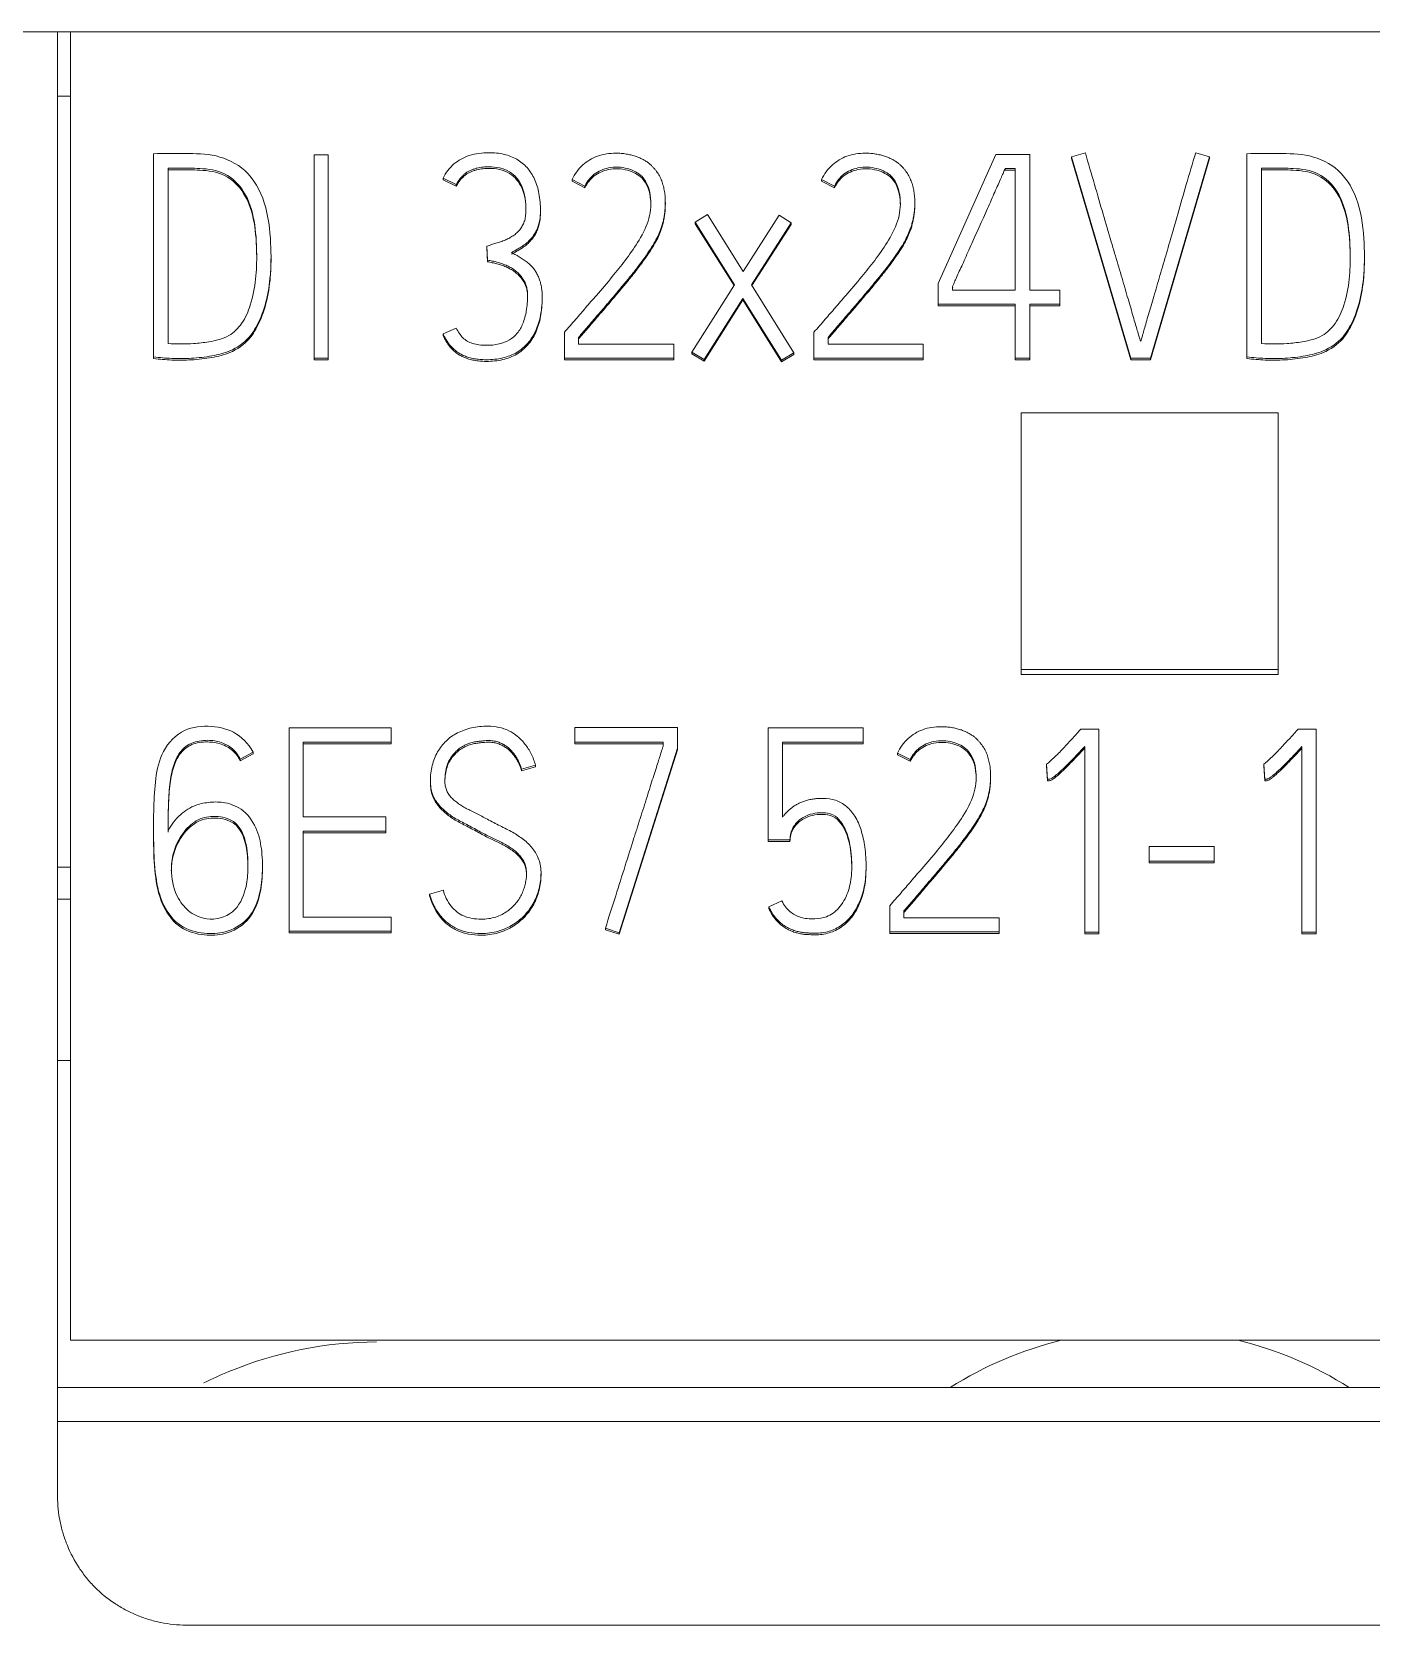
# Model space of a CAD drawing. Header units: millimetres. Extents: x 4137 to 6698, y 1400 to 3585.
# Drawn here: x 5290.15 to 5300.57, y 3360.38 to 3372.78 of the extents above; entities that cross this region are included whole.
import ezdxf

# ---------------------------------------------------------------- set-up
doc = ezdxf.new("R2010")
doc.units = ezdxf.units.MM
doc.layers.add('000-PI-Oprema', color=30, linetype='Continuous', lineweight=5)

msp = doc.modelspace()

# ---------------------------------------------------------------- linework, layer by layer
at = {"layer": '000-PI-Oprema', "color": 0, "linetype": 'ByBlock', "lineweight": 0}
for p, q in [((5290.348, 3372.778), (5285.448, 3372.778)), ((5290.448, 3372.778), (5290.348, 3372.778)), ((5290.448, 3362.595), (5290.448, 3372.778)), ((5315.248, 3372.778), (5290.448, 3372.778)), ((5290.448, 3372.278), (5290.348, 3372.278)), ((5291.095, 3371.829), (5291.095, 3370.249)), ((5292.344, 3371.82), (5292.344, 3370.238)), ((5292.455, 3371.82), (5292.344, 3371.82)), ((5292.455, 3370.238), (5292.455, 3371.82)), ((5297.65, 3371.825), (5297.202, 3370.821)), ((5297.914, 3371.825), (5297.65, 3371.825)), ((5297.914, 3370.768), (5297.914, 3371.825)), ((5298.347, 3371.836), (5298.238, 3371.805)), ((5299.314, 3371.805), (5299.206, 3371.836)), ((5299.605, 3371.829), (5299.605, 3370.249)), ((5291.208, 3371.717), (5291.208, 3370.352)), ((5297.723, 3371.715), (5297.723, 3371.702)), ((5297.723, 3371.715), (5297.801, 3371.715)), ((5297.723, 3371.702), (5297.801, 3371.702)), ((5297.801, 3371.715), (5297.801, 3370.768)), ((5298.238, 3371.805), (5298.7, 3370.238)), ((5298.238, 3371.805), (5298.238, 3371.792)), ((5298.238, 3371.792), (5298.7, 3370.225)), ((5298.855, 3370.238), (5299.314, 3371.805)), ((5298.855, 3370.225), (5299.314, 3371.792)), ((5299.314, 3371.805), (5299.314, 3371.792)), ((5299.718, 3371.717), (5299.718, 3370.352)), ((5293.349, 3371.64), (5293.349, 3371.627)), ((5293.451, 3371.589), (5293.349, 3371.64)), ((5293.451, 3371.576), (5293.349, 3371.627)), ((5293.451, 3371.589), (5293.451, 3371.576)), ((5294.352, 3371.629), (5294.352, 3371.616)), ((5294.452, 3371.578), (5294.352, 3371.629)), ((5294.452, 3371.565), (5294.352, 3371.616)), ((5294.452, 3371.578), (5294.452, 3371.565)), ((5296.294, 3371.629), (5296.294, 3371.616)), ((5296.394, 3371.578), (5296.294, 3371.629)), ((5296.394, 3371.565), (5296.294, 3371.616)), ((5296.394, 3371.578), (5296.394, 3371.565)), ((5295.078, 3371.437), (5295.078, 3371.449)), ((5297.02, 3371.437), (5297.02, 3371.449)), ((5294.106, 3371.379), (5294.106, 3371.4)), ((5295.406, 3371.356), (5295.311, 3371.296)), ((5295.684, 3370.913), (5295.406, 3371.356)), ((5295.963, 3371.351), (5295.684, 3370.913)), ((5296.057, 3371.292), (5295.963, 3371.351)), ((5295.311, 3371.296), (5295.311, 3371.284)), ((5295.311, 3371.296), (5295.617, 3370.81)), ((5295.311, 3371.284), (5295.613, 3370.804)), ((5295.748, 3370.81), (5296.057, 3371.292)), ((5295.752, 3370.803), (5296.057, 3371.279)), ((5296.057, 3371.292), (5296.057, 3371.279)), ((5293.689, 3371.111), (5293.689, 3371.099)), ((5293.695, 3371.001), (5293.689, 3371.111)), ((5293.695, 3370.989), (5293.689, 3371.099)), ((5292.009, 3371.011), (5292.009, 3371.024)), ((5293.695, 3371.001), (5293.695, 3370.989)), ((5300.519, 3371.011), (5300.519, 3371.024)), ((5297.202, 3370.821), (5297.202, 3370.658)), ((5294.119, 3370.692), (5294.119, 3370.714)), ((5295.617, 3370.81), (5295.284, 3370.286)), ((5295.38, 3370.227), (5295.682, 3370.704)), ((5295.682, 3370.704), (5295.983, 3370.222)), ((5295.682, 3370.704), (5295.682, 3370.692)), ((5296.079, 3370.279), (5295.748, 3370.81)), ((5297.313, 3370.768), (5297.313, 3370.797)), ((5297.313, 3370.784), (5297.316, 3370.791)), ((5297.801, 3370.768), (5297.313, 3370.768)), ((5298.149, 3370.768), (5297.914, 3370.768)), ((5298.149, 3370.658), (5298.149, 3370.768)), ((5295.38, 3370.214), (5295.682, 3370.692)), ((5295.682, 3370.692), (5295.983, 3370.209)), ((5297.202, 3370.658), (5297.202, 3370.645)), ((5297.202, 3370.658), (5297.801, 3370.658)), ((5297.202, 3370.645), (5297.801, 3370.645)), ((5297.801, 3370.658), (5297.801, 3370.238)), ((5297.914, 3370.238), (5297.914, 3370.658)), ((5297.914, 3370.658), (5298.149, 3370.658)), ((5297.914, 3370.645), (5298.149, 3370.645)), ((5298.149, 3370.658), (5298.149, 3370.645)), ((5293.349, 3370.427), (5293.451, 3370.473)), ((5293.349, 3370.427), (5293.349, 3370.414)), ((5294.292, 3370.238), (5294.292, 3370.44)), ((5294.403, 3370.4), (5294.403, 3370.348)), ((5294.403, 3370.348), (5295.145, 3370.348)), ((5295.145, 3370.348), (5295.145, 3370.238)), ((5296.234, 3370.238), (5296.234, 3370.44)), ((5296.345, 3370.4), (5296.345, 3370.348)), ((5296.345, 3370.348), (5297.086, 3370.348)), ((5297.086, 3370.348), (5297.086, 3370.238)), ((5291.095, 3370.249), (5291.095, 3370.236)), ((5292.344, 3370.238), (5292.455, 3370.238)), ((5292.344, 3370.238), (5292.344, 3370.225)), ((5292.344, 3370.225), (5292.455, 3370.225)), ((5292.455, 3370.238), (5292.455, 3370.225)), ((5294.292, 3370.238), (5294.292, 3370.225)), ((5295.145, 3370.238), (5294.292, 3370.238)), ((5295.145, 3370.225), (5294.292, 3370.225)), ((5295.145, 3370.238), (5295.145, 3370.225)), ((5295.284, 3370.286), (5295.284, 3370.273)), ((5295.284, 3370.286), (5295.38, 3370.227)), ((5295.284, 3370.273), (5295.38, 3370.214)), ((5295.38, 3370.227), (5295.38, 3370.214)), ((5295.983, 3370.222), (5296.079, 3370.279)), ((5295.983, 3370.209), (5296.079, 3370.267)), ((5295.983, 3370.222), (5295.983, 3370.209)), ((5296.079, 3370.279), (5296.079, 3370.267)), ((5297.086, 3370.238), (5296.234, 3370.238)), ((5296.234, 3370.238), (5296.234, 3370.225)), ((5297.086, 3370.225), (5296.234, 3370.225)), ((5297.086, 3370.238), (5297.086, 3370.225)), ((5297.801, 3370.238), (5297.801, 3370.225)), ((5297.801, 3370.238), (5297.914, 3370.238)), ((5297.801, 3370.225), (5297.914, 3370.225)), ((5297.914, 3370.238), (5297.914, 3370.225)), ((5298.7, 3370.238), (5298.855, 3370.238)), ((5298.7, 3370.238), (5298.7, 3370.225)), ((5298.7, 3370.225), (5298.855, 3370.225)), ((5298.855, 3370.238), (5298.855, 3370.225)), ((5299.605, 3370.249), (5299.605, 3370.236)), ((5297.848, 3369.814), (5297.848, 3367.815)), ((5299.848, 3369.814), (5297.848, 3369.814)), ((5299.848, 3367.815), (5299.848, 3369.814)), ((5297.848, 3367.815), (5297.848, 3367.777)), ((5297.848, 3367.815), (5299.848, 3367.815)), ((5297.848, 3367.777), (5299.848, 3367.777)), ((5299.848, 3367.815), (5299.848, 3367.777)), ((5292.149, 3367.361), (5292.149, 3365.778)), ((5292.945, 3367.361), (5292.149, 3367.361)), ((5292.945, 3367.249), (5292.945, 3367.361)), ((5294.374, 3367.363), (5294.374, 3367.251)), ((5295.173, 3367.363), (5294.374, 3367.363)), ((5295.173, 3367.203), (5295.173, 3367.363)), ((5295.879, 3367.361), (5296.618, 3367.361)), ((5295.879, 3366.489), (5295.879, 3367.361)), ((5296.618, 3367.361), (5296.618, 3367.251)), ((5298.313, 3367.352), (5298.453, 3367.352)), ((5298.453, 3367.352), (5298.453, 3365.772)), ((5300.004, 3367.352), (5300.144, 3367.352)), ((5300.144, 3367.352), (5300.144, 3365.772)), ((5292.26, 3366.668), (5292.26, 3367.249)), ((5292.26, 3367.249), (5292.945, 3367.249)), ((5292.26, 3367.236), (5292.945, 3367.236)), ((5292.945, 3367.249), (5292.945, 3367.236)), ((5294.374, 3367.251), (5294.374, 3367.238)), ((5294.374, 3367.251), (5295.062, 3367.251)), ((5294.374, 3367.238), (5295.062, 3367.238)), ((5295.062, 3367.251), (5295.062, 3367.22)), ((5295.99, 3367.251), (5295.99, 3366.666)), ((5296.618, 3367.251), (5295.99, 3367.251)), ((5296.618, 3367.238), (5295.99, 3367.238)), ((5296.618, 3367.251), (5296.618, 3367.238)), ((5291.871, 3367.172), (5291.769, 3367.119)), ((5291.871, 3367.159), (5291.769, 3367.106)), ((5291.769, 3367.119), (5291.769, 3367.106)), ((5291.871, 3367.172), (5291.871, 3367.159)), ((5294.718, 3365.767), (5295.173, 3367.203)), ((5294.718, 3365.755), (5295.173, 3367.19)), ((5295.173, 3367.203), (5295.173, 3367.19)), ((5296.884, 3367.165), (5296.884, 3367.152)), ((5296.984, 3367.115), (5296.884, 3367.165)), ((5296.984, 3367.102), (5296.884, 3367.152)), ((5296.984, 3367.115), (5296.984, 3367.102)), ((5298.342, 3365.772), (5298.342, 3367.216)), ((5300.033, 3365.772), (5300.033, 3367.216)), ((5294.068, 3367.071), (5293.959, 3367.04)), ((5294.068, 3367.058), (5293.959, 3367.027)), ((5293.959, 3367.04), (5293.959, 3367.027)), ((5294.068, 3367.071), (5294.068, 3367.058)), ((5297.61, 3366.973), (5297.61, 3366.986)), ((5298.045, 3367.078), (5298.045, 3367.065)), ((5298.052, 3366.96), (5298.045, 3367.078)), ((5298.052, 3366.948), (5298.045, 3367.065)), ((5299.736, 3367.078), (5299.736, 3367.065)), ((5299.743, 3366.96), (5299.736, 3367.078)), ((5299.743, 3366.948), (5299.736, 3367.065)), ((5293.249, 3366.95), (5293.249, 3366.938)), ((5298.052, 3366.96), (5298.052, 3366.948)), ((5299.743, 3366.96), (5299.743, 3366.948)), ((5292.903, 3366.668), (5292.26, 3366.668)), ((5292.903, 3366.558), (5292.903, 3366.668)), ((5291.094, 3366.576), (5291.094, 3366.563)), ((5292.26, 3365.889), (5292.26, 3366.558)), ((5292.26, 3366.558), (5292.903, 3366.558)), ((5292.26, 3366.545), (5292.903, 3366.545)), ((5292.903, 3366.558), (5292.903, 3366.545)), ((5295.879, 3366.489), (5295.879, 3366.477)), ((5296.048, 3366.489), (5295.879, 3366.489)), ((5296.048, 3366.477), (5295.879, 3366.477)), ((5296.048, 3366.489), (5296.048, 3366.477)), ((5298.844, 3366.437), (5298.844, 3366.324)), ((5299.35, 3366.437), (5298.844, 3366.437)), ((5299.35, 3366.324), (5299.35, 3366.437)), ((5290.348, 3366.278), (5290.448, 3366.278)), ((5291.943, 3366.274), (5291.943, 3366.286)), ((5296.64, 3366.271), (5296.64, 3366.284)), ((5298.844, 3366.324), (5298.844, 3366.312)), ((5298.844, 3366.324), (5299.35, 3366.324)), ((5298.844, 3366.312), (5299.35, 3366.312)), ((5299.35, 3366.324), (5299.35, 3366.312)), ((5294.11, 3366.212), (5294.11, 3366.225)), ((5290.448, 3366.028), (5290.348, 3366.028)), ((5293.243, 3366.067), (5293.351, 3366.098)), ((5293.243, 3366.067), (5293.243, 3366.054)), ((5295.883, 3365.968), (5295.986, 3366.014)), ((5292.945, 3365.889), (5292.26, 3365.889)), ((5292.945, 3365.778), (5292.945, 3365.889)), ((5295.883, 3365.968), (5295.883, 3365.955)), ((5296.824, 3365.774), (5296.824, 3365.977)), ((5296.935, 3365.937), (5296.935, 3365.884)), ((5296.935, 3365.884), (5297.677, 3365.884)), ((5297.677, 3365.884), (5297.677, 3365.774)), ((5292.149, 3365.778), (5292.149, 3365.766)), ((5292.149, 3365.778), (5292.945, 3365.778)), ((5292.149, 3365.766), (5292.945, 3365.766)), ((5292.945, 3365.778), (5292.945, 3365.766)), ((5294.612, 3365.803), (5294.718, 3365.767)), ((5294.612, 3365.803), (5294.612, 3365.79)), ((5294.612, 3365.79), (5294.718, 3365.755)), ((5294.718, 3365.767), (5294.718, 3365.755)), ((5296.824, 3365.774), (5296.824, 3365.761)), ((5297.677, 3365.774), (5296.824, 3365.774)), ((5297.677, 3365.761), (5296.824, 3365.761)), ((5297.677, 3365.774), (5297.677, 3365.761)), ((5298.342, 3365.772), (5298.342, 3365.759)), ((5298.453, 3365.772), (5298.342, 3365.772)), ((5298.453, 3365.759), (5298.342, 3365.759)), ((5298.453, 3365.772), (5298.453, 3365.759)), ((5300.033, 3365.772), (5300.033, 3365.759)), ((5300.144, 3365.772), (5300.033, 3365.772)), ((5300.144, 3365.759), (5300.033, 3365.759)), ((5300.144, 3365.772), (5300.144, 3365.759)), ((5290.448, 3364.773), (5290.348, 3364.773)), ((5315.248, 3362.595), (5290.448, 3362.595)), ((5315.348, 3362.227), (5290.348, 3362.227)), ((5290.348, 3361.964), (5290.348, 3361.378)), ((5315.348, 3361.964), (5290.348, 3361.964)), ((5291.348, 3360.378), (5314.348, 3360.378))]:
    msp.add_line(p, q, dxfattribs=at)
for start, end in [(103.753, 122.3801), (57.6199, 76.247)]:
    msp.add_arc((5298.848, 3359.778), 2.9, start, end, dxfattribs=at)
for points, knots in [([(5290.348, 3372.778), (5290.348, 3371.693), (5290.348, 3368.09), (5290.348, 3364.485), (5290.348, 3361.964)], [0, 0, 0, 0, 0.301146, 1, 1, 1, 1]), ([(5291.095, 3370.249), (5291.142, 3370.243), (5291.24, 3370.234), (5291.392, 3370.235), (5291.544, 3370.253), (5291.705, 3370.29), (5291.839, 3370.385), (5291.918, 3370.521), (5291.974, 3370.674), (5292.01, 3370.879), (5292.011, 3371.148), (5291.979, 3371.443), (5291.836, 3371.711), (5291.586, 3371.83), (5291.338, 3371.831), (5291.176, 3371.833), (5291.095, 3371.829)], [0, 0, 0, 0, 0.048928, 0.10152, 0.156673, 0.206259, 0.270351, 0.31956, 0.366981, 0.439378, 0.534587, 0.645045, 0.746603, 0.832762, 0.916147, 1, 1, 1, 1]), ([(5293.349, 3371.64), (5293.368, 3371.683), (5293.426, 3371.756), (5293.555, 3371.827), (5293.693, 3371.842), (5293.82, 3371.831), (5293.924, 3371.792), (5294.007, 3371.724), (5294.066, 3371.631), (5294.1, 3371.515), (5294.107, 3371.415), (5294.105, 3371.34), (5294.098, 3371.296), (5294.087, 3371.258), (5294.072, 3371.225), (5294.054, 3371.195), (5294.033, 3371.168), (5294.01, 3371.145), (5293.986, 3371.124), (5293.96, 3371.106), (5293.933, 3371.09), (5293.906, 3371.075), (5293.889, 3371.065), (5293.88, 3371.061)], [0, 0, 0, 0, 0.090044, 0.177969, 0.277991, 0.355408, 0.424426, 0.491004, 0.560177, 0.636379, 0.72419, 0.755913, 0.784262, 0.809647, 0.83316, 0.855708, 0.877614, 0.899011, 0.919895, 0.94045, 0.960699, 0.980541, 1, 1, 1, 1]), ([(5294.352, 3371.629), (5294.372, 3371.672), (5294.428, 3371.747), (5294.55, 3371.821), (5294.658, 3371.835), (5294.733, 3371.833), (5294.773, 3371.828), (5294.809, 3371.821), (5294.842, 3371.811), (5294.872, 3371.8), (5294.899, 3371.788), (5294.924, 3371.774), (5294.946, 3371.759), (5294.965, 3371.743), (5294.981, 3371.726), (5294.996, 3371.709), (5295.014, 3371.687), (5295.033, 3371.657), (5295.051, 3371.618), (5295.063, 3371.577), (5295.072, 3371.535), (5295.077, 3371.493), (5295.078, 3371.452), (5295.077, 3371.413), (5295.074, 3371.375), (5295.068, 3371.338), (5295.061, 3371.303), (5295.052, 3371.269), (5295.038, 3371.23), (5295.018, 3371.184), (5294.989, 3371.129), (5294.952, 3371.071), (5294.908, 3371.008), (5294.859, 3370.942), (5294.804, 3370.873), (5294.745, 3370.801), (5294.681, 3370.725), (5294.615, 3370.647), (5294.545, 3370.567), (5294.475, 3370.484), (5294.427, 3370.429), (5294.403, 3370.4)], [0, 0, 0, 0, 0.061339, 0.118477, 0.180647, 0.199061, 0.216082, 0.231833, 0.246526, 0.260308, 0.273254, 0.285426, 0.29689, 0.307753, 0.31802, 0.327627, 0.336606, 0.355189, 0.37361, 0.392165, 0.410785, 0.42927, 0.447741, 0.464235, 0.480574, 0.496814, 0.51268, 0.527892, 0.542508, 0.566365, 0.593275, 0.623397, 0.656474, 0.692185, 0.730563, 0.771282, 0.814001, 0.858722, 0.904903, 0.951996, 1, 1, 1, 1]), ([(5296.294, 3371.629), (5296.314, 3371.672), (5296.37, 3371.747), (5296.492, 3371.821), (5296.6, 3371.835), (5296.675, 3371.833), (5296.715, 3371.828), (5296.751, 3371.821), (5296.783, 3371.811), (5296.813, 3371.8), (5296.841, 3371.788), (5296.865, 3371.774), (5296.887, 3371.759), (5296.906, 3371.743), (5296.923, 3371.726), (5296.938, 3371.709), (5296.956, 3371.687), (5296.974, 3371.657), (5296.992, 3371.618), (5297.005, 3371.577), (5297.013, 3371.535), (5297.019, 3371.493), (5297.02, 3371.452), (5297.019, 3371.413), (5297.016, 3371.375), (5297.01, 3371.338), (5297.003, 3371.303), (5296.993, 3371.269), (5296.98, 3371.23), (5296.96, 3371.184), (5296.931, 3371.129), (5296.894, 3371.071), (5296.85, 3371.008), (5296.801, 3370.942), (5296.746, 3370.873), (5296.686, 3370.801), (5296.623, 3370.725), (5296.556, 3370.647), (5296.487, 3370.567), (5296.416, 3370.484), (5296.369, 3370.429), (5296.345, 3370.4)], [0, 0, 0, 0, 0.061339, 0.118477, 0.180647, 0.199061, 0.216082, 0.231833, 0.246526, 0.260308, 0.273254, 0.285426, 0.29689, 0.307753, 0.31802, 0.327627, 0.336606, 0.355189, 0.37361, 0.392165, 0.410785, 0.42927, 0.447741, 0.464235, 0.480574, 0.496814, 0.51268, 0.527892, 0.542508, 0.566365, 0.593275, 0.623397, 0.656474, 0.692185, 0.730563, 0.771282, 0.814001, 0.858722, 0.904903, 0.951996, 1, 1, 1, 1]), ([(5298.777, 3370.37), (5298.775, 3370.376), (5298.77, 3370.393), (5298.76, 3370.425), (5298.747, 3370.468), (5298.732, 3370.52), (5298.714, 3370.581), (5298.695, 3370.648), (5298.673, 3370.721), (5298.65, 3370.8), (5298.626, 3370.884), (5298.601, 3370.97), (5298.575, 3371.057), (5298.536, 3371.187), (5298.484, 3371.364), (5298.417, 3371.595), (5298.37, 3371.754), (5298.347, 3371.836)], [0, 0, 0, 0, 0.013272, 0.034859, 0.06476, 0.101229, 0.142516, 0.188621, 0.238884, 0.292645, 0.349905, 0.409112, 0.468717, 0.528719, 0.675164, 0.832258, 1, 1, 1, 1]), ([(5299.206, 3371.836), (5299.181, 3371.754), (5299.134, 3371.595), (5299.067, 3371.365), (5299.016, 3371.187), (5298.979, 3371.057), (5298.953, 3370.97), (5298.928, 3370.883), (5298.904, 3370.8), (5298.881, 3370.721), (5298.859, 3370.648), (5298.839, 3370.581), (5298.821, 3370.52), (5298.806, 3370.468), (5298.794, 3370.425), (5298.785, 3370.393), (5298.779, 3370.376), (5298.777, 3370.37)], [0, 0, 0, 0, 0.167989, 0.325145, 0.471471, 0.531274, 0.590769, 0.649955, 0.70726, 0.76111, 0.811506, 0.857719, 0.899023, 0.935417, 0.96522, 0.986746, 1, 1, 1, 1]), ([(5299.605, 3370.249), (5299.652, 3370.243), (5299.75, 3370.234), (5299.903, 3370.235), (5300.054, 3370.253), (5300.215, 3370.29), (5300.35, 3370.385), (5300.429, 3370.521), (5300.484, 3370.674), (5300.52, 3370.879), (5300.522, 3371.148), (5300.489, 3371.443), (5300.347, 3371.711), (5300.096, 3371.83), (5299.848, 3371.831), (5299.686, 3371.833), (5299.605, 3371.829)], [0, 0, 0, 0, 0.048928, 0.10152, 0.156673, 0.206259, 0.270351, 0.31956, 0.366981, 0.439378, 0.534587, 0.645045, 0.746603, 0.832762, 0.916147, 1, 1, 1, 1]), ([(5291.208, 3370.352), (5291.274, 3370.348), (5291.38, 3370.348), (5291.539, 3370.366), (5291.68, 3370.397), (5291.793, 3370.51), (5291.859, 3370.666), (5291.895, 3370.852), (5291.9, 3371.073), (5291.887, 3371.304), (5291.82, 3371.532), (5291.658, 3371.692), (5291.466, 3371.719), (5291.319, 3371.716), (5291.237, 3371.717), (5291.208, 3371.717)], [0, 0, 0, 0, 0.085013, 0.135874, 0.205821, 0.265138, 0.333279, 0.422662, 0.50952, 0.618636, 0.722487, 0.80996, 0.894466, 0.962458, 1, 1, 1, 1]), ([(5291.898, 3371.007), (5291.898, 3371.019), (5291.897, 3371.115), (5291.887, 3371.291), (5291.82, 3371.519), (5291.658, 3371.679), (5291.466, 3371.706), (5291.319, 3371.704), (5291.237, 3371.704), (5291.208, 3371.704)], [0, 0, 0, 0, 0.030851, 0.246457, 0.451657, 0.624495, 0.791473, 0.92582, 1, 1, 1, 1]), ([(5293.689, 3371.111), (5293.701, 3371.115), (5293.725, 3371.122), (5293.76, 3371.133), (5293.796, 3371.144), (5293.831, 3371.157), (5293.864, 3371.173), (5293.894, 3371.191), (5293.922, 3371.213), (5293.946, 3371.238), (5293.966, 3371.268), (5293.982, 3371.302), (5293.991, 3371.343), (5293.995, 3371.435), (5293.983, 3371.568), (5293.871, 3371.71), (5293.752, 3371.729), (5293.682, 3371.727), (5293.659, 3371.726), (5293.635, 3371.723), (5293.612, 3371.718), (5293.589, 3371.711), (5293.566, 3371.703), (5293.544, 3371.692), (5293.523, 3371.678), (5293.503, 3371.661), (5293.483, 3371.64), (5293.466, 3371.616), (5293.456, 3371.599), (5293.451, 3371.589)], [0, 0, 0, 0, 0.029364, 0.059027, 0.088993, 0.118548, 0.147162, 0.175106, 0.202604, 0.230099, 0.258166, 0.287672, 0.320058, 0.356367, 0.509421, 0.627625, 0.757774, 0.775505, 0.793677, 0.812339, 0.831209, 0.85007, 0.86906, 0.888397, 0.908411, 0.929359, 0.951405, 0.974839, 1, 1, 1, 1]), ([(5293.993, 3371.389), (5293.993, 3371.449), (5293.979, 3371.559), (5293.871, 3371.697), (5293.752, 3371.717), (5293.682, 3371.715), (5293.659, 3371.713), (5293.635, 3371.71), (5293.612, 3371.705), (5293.589, 3371.699), (5293.566, 3371.69), (5293.544, 3371.679), (5293.523, 3371.665), (5293.503, 3371.648), (5293.483, 3371.628), (5293.466, 3371.604), (5293.456, 3371.586), (5293.451, 3371.576)], [0, 0, 0, 0, 0.222922, 0.410158, 0.616314, 0.644399, 0.673184, 0.702745, 0.732635, 0.762511, 0.792591, 0.823221, 0.854923, 0.888104, 0.923025, 0.960145, 1, 1, 1, 1]), ([(5294.292, 3370.44), (5294.322, 3370.474), (5294.377, 3370.537), (5294.46, 3370.633), (5294.555, 3370.743), (5294.66, 3370.865), (5294.768, 3371.001), (5294.868, 3371.141), (5294.953, 3371.3), (5294.977, 3371.482), (5294.925, 3371.654), (5294.779, 3371.725), (5294.643, 3371.731), (5294.519, 3371.678), (5294.471, 3371.616), (5294.452, 3371.578)], [0, 0, 0, 0, 0.068794, 0.128406, 0.193582, 0.291346, 0.373604, 0.45943, 0.554437, 0.645803, 0.738171, 0.803969, 0.878932, 0.940491, 1, 1, 1, 1]), ([(5294.965, 3371.432), (5294.965, 3371.445), (5294.962, 3371.519), (5294.925, 3371.641), (5294.779, 3371.712), (5294.643, 3371.718), (5294.519, 3371.665), (5294.471, 3371.603), (5294.452, 3371.565)], [0, 0, 0, 0, 0.051721, 0.299015, 0.475174, 0.675868, 0.840679, 1, 1, 1, 1]), ([(5296.234, 3370.44), (5296.264, 3370.474), (5296.319, 3370.537), (5296.402, 3370.633), (5296.497, 3370.743), (5296.601, 3370.865), (5296.71, 3371.001), (5296.81, 3371.141), (5296.895, 3371.3), (5296.919, 3371.482), (5296.867, 3371.654), (5296.721, 3371.725), (5296.585, 3371.731), (5296.46, 3371.678), (5296.413, 3371.616), (5296.394, 3371.578)], [0, 0, 0, 0, 0.068794, 0.128406, 0.193582, 0.291346, 0.373604, 0.45943, 0.554437, 0.645803, 0.738171, 0.803969, 0.878932, 0.940491, 1, 1, 1, 1]), ([(5296.907, 3371.432), (5296.907, 3371.445), (5296.904, 3371.519), (5296.867, 3371.641), (5296.721, 3371.712), (5296.585, 3371.718), (5296.46, 3371.665), (5296.413, 3371.603), (5296.394, 3371.565)], [0, 0, 0, 0, 0.051721, 0.299015, 0.475174, 0.675868, 0.840679, 1, 1, 1, 1]), ([(5297.313, 3370.797), (5297.314, 3370.8), (5297.319, 3370.811), (5297.33, 3370.835), (5297.346, 3370.871), (5297.367, 3370.917), (5297.392, 3370.971), (5297.419, 3371.032), (5297.448, 3371.098), (5297.48, 3371.168), (5297.512, 3371.24), (5297.545, 3371.313), (5297.577, 3371.385), (5297.607, 3371.452), (5297.635, 3371.515), (5297.661, 3371.573), (5297.683, 3371.623), (5297.701, 3371.664), (5297.714, 3371.694), (5297.721, 3371.709), (5297.723, 3371.715)], [0, 0, 0, 0, 0.010734, 0.036404, 0.077011, 0.128795, 0.187998, 0.254619, 0.326966, 0.403344, 0.483752, 0.564544, 0.642072, 0.716335, 0.785641, 0.848294, 0.904294, 0.950045, 0.981947, 1, 1, 1, 1]), ([(5299.718, 3370.352), (5299.785, 3370.348), (5299.891, 3370.348), (5300.049, 3370.366), (5300.19, 3370.397), (5300.303, 3370.51), (5300.37, 3370.666), (5300.406, 3370.852), (5300.41, 3371.073), (5300.397, 3371.304), (5300.33, 3371.532), (5300.169, 3371.692), (5299.976, 3371.719), (5299.83, 3371.716), (5299.747, 3371.717), (5299.718, 3371.717)], [0, 0, 0, 0, 0.085013, 0.135874, 0.205821, 0.265138, 0.333279, 0.422662, 0.50952, 0.618636, 0.722487, 0.80996, 0.894466, 0.962458, 1, 1, 1, 1]), ([(5300.408, 3371.007), (5300.408, 3371.019), (5300.407, 3371.115), (5300.397, 3371.291), (5300.33, 3371.519), (5300.169, 3371.679), (5299.976, 3371.706), (5299.83, 3371.704), (5299.747, 3371.704), (5299.718, 3371.704)], [0, 0, 0, 0, 0.030851, 0.246457, 0.451657, 0.624495, 0.791473, 0.92582, 1, 1, 1, 1]), ([(5295.078, 3371.438), (5295.078, 3371.438), (5295.078, 3371.425), (5295.077, 3371.4), (5295.074, 3371.362), (5295.068, 3371.326), (5295.061, 3371.29), (5295.052, 3371.256), (5295.038, 3371.217), (5295.018, 3371.171), (5294.989, 3371.117), (5294.952, 3371.058), (5294.908, 3370.996), (5294.859, 3370.93), (5294.804, 3370.861), (5294.745, 3370.788), (5294.681, 3370.713), (5294.615, 3370.635), (5294.545, 3370.554), (5294.475, 3370.472), (5294.427, 3370.416), (5294.403, 3370.388)], [0, 0, 0, 0, 0.000351, 0.030208, 0.059783, 0.089178, 0.117897, 0.145433, 0.17189, 0.215074, 0.263783, 0.318309, 0.378181, 0.442821, 0.512289, 0.585996, 0.663321, 0.744272, 0.827864, 0.913107, 1, 1, 1, 1]), ([(5297.02, 3371.438), (5297.02, 3371.438), (5297.02, 3371.425), (5297.019, 3371.4), (5297.016, 3371.362), (5297.01, 3371.326), (5297.003, 3371.29), (5296.993, 3371.256), (5296.98, 3371.217), (5296.96, 3371.171), (5296.931, 3371.117), (5296.894, 3371.058), (5296.85, 3370.996), (5296.801, 3370.93), (5296.746, 3370.861), (5296.686, 3370.788), (5296.623, 3370.713), (5296.556, 3370.635), (5296.487, 3370.554), (5296.416, 3370.472), (5296.369, 3370.416), (5296.345, 3370.388)], [0, 0, 0, 0, 0.000351, 0.030208, 0.059783, 0.089178, 0.117897, 0.145433, 0.17189, 0.215074, 0.263783, 0.318309, 0.378181, 0.442821, 0.512289, 0.585996, 0.663321, 0.744272, 0.827864, 0.913107, 1, 1, 1, 1]), ([(5294.106, 3371.376), (5294.106, 3371.375), (5294.106, 3371.358), (5294.105, 3371.327), (5294.098, 3371.284), (5294.087, 3371.246), (5294.072, 3371.212), (5294.054, 3371.182), (5294.033, 3371.156), (5294.01, 3371.132), (5293.986, 3371.111), (5293.96, 3371.093), (5293.933, 3371.077), (5293.906, 3371.062), (5293.889, 3371.053), (5293.88, 3371.048)], [0, 0, 0, 0, 0.004463, 0.118969, 0.221294, 0.31292, 0.39779, 0.479177, 0.55825, 0.63548, 0.710862, 0.785053, 0.858141, 0.929761, 1, 1, 1, 1]), ([(5291.095, 3370.236), (5291.142, 3370.23), (5291.24, 3370.222), (5291.392, 3370.223), (5291.544, 3370.24), (5291.705, 3370.277), (5291.839, 3370.372), (5291.918, 3370.508), (5291.974, 3370.661), (5292.004, 3370.831), (5292.009, 3370.956), (5292.009, 3371.011)], [0, 0, 0, 0, 0.098443, 0.204258, 0.315227, 0.414995, 0.543949, 0.642959, 0.738369, 0.884032, 1, 1, 1, 1]), ([(5293.88, 3371.061), (5293.892, 3371.055), (5293.915, 3371.042), (5293.949, 3371.022), (5293.98, 3371.002), (5294.009, 3370.981), (5294.035, 3370.957), (5294.057, 3370.931), (5294.075, 3370.903), (5294.091, 3370.873), (5294.103, 3370.839), (5294.113, 3370.803), (5294.118, 3370.763), (5294.121, 3370.687), (5294.113, 3370.58), (5294.076, 3370.453), (5294.013, 3370.352), (5293.923, 3370.277), (5293.81, 3370.234), (5293.711, 3370.225), (5293.635, 3370.228), (5293.59, 3370.233), (5293.55, 3370.243), (5293.514, 3370.256), (5293.482, 3370.272), (5293.454, 3370.29), (5293.429, 3370.31), (5293.407, 3370.331), (5293.389, 3370.355), (5293.374, 3370.379), (5293.36, 3370.403), (5293.353, 3370.419), (5293.349, 3370.427)], [0, 0, 0, 0, 0.025257, 0.04947, 0.072678, 0.09489, 0.116257, 0.13704, 0.157793, 0.179079, 0.201165, 0.224382, 0.249105, 0.275597, 0.367907, 0.447752, 0.519784, 0.588829, 0.660512, 0.741164, 0.772461, 0.800616, 0.825923, 0.849188, 0.871088, 0.891868, 0.911666, 0.930597, 0.948935, 0.96669, 0.983692, 1, 1, 1, 1]), ([(5293.451, 3370.473), (5293.458, 3370.458), (5293.473, 3370.431), (5293.501, 3370.396), (5293.536, 3370.369), (5293.579, 3370.351), (5293.629, 3370.341), (5293.698, 3370.337), (5293.78, 3370.344), (5293.866, 3370.376), (5293.931, 3370.432), (5293.975, 3370.511), (5294, 3370.612), (5294.008, 3370.7), (5294.004, 3370.769), (5293.995, 3370.809), (5293.978, 3370.844), (5293.957, 3370.875), (5293.932, 3370.903), (5293.903, 3370.926), (5293.872, 3370.946), (5293.838, 3370.962), (5293.803, 3370.975), (5293.767, 3370.986), (5293.731, 3370.995), (5293.707, 3370.999), (5293.695, 3371.001)], [0, 0, 0, 0, 0.036915, 0.070606, 0.102584, 0.136025, 0.174009, 0.217714, 0.293477, 0.358868, 0.420065, 0.485571, 0.562465, 0.654475, 0.687582, 0.718308, 0.747613, 0.776093, 0.803947, 0.831767, 0.859738, 0.887815, 0.916282, 0.944737, 0.97262, 1, 1, 1, 1]), ([(5294.006, 3370.7), (5294.006, 3370.705), (5294.006, 3370.724), (5294.004, 3370.756), (5293.995, 3370.796), (5293.978, 3370.832), (5293.957, 3370.863), (5293.932, 3370.89), (5293.903, 3370.913), (5293.872, 3370.933), (5293.838, 3370.95), (5293.803, 3370.963), (5293.767, 3370.973), (5293.731, 3370.982), (5293.707, 3370.987), (5293.695, 3370.989)], [0, 0, 0, 0, 0.02887, 0.121921, 0.208278, 0.290642, 0.370687, 0.448975, 0.527165, 0.60578, 0.684693, 0.764704, 0.844679, 0.923045, 1, 1, 1, 1]), ([(5299.605, 3370.236), (5299.652, 3370.23), (5299.75, 3370.222), (5299.903, 3370.223), (5300.054, 3370.24), (5300.215, 3370.277), (5300.35, 3370.372), (5300.429, 3370.508), (5300.484, 3370.661), (5300.514, 3370.831), (5300.519, 3370.956), (5300.519, 3371.011)], [0, 0, 0, 0, 0.098443, 0.204258, 0.315227, 0.414995, 0.543949, 0.642959, 0.738369, 0.884032, 1, 1, 1, 1]), ([(5294.119, 3370.701), (5294.119, 3370.654), (5294.112, 3370.565), (5294.076, 3370.441), (5294.013, 3370.339), (5293.923, 3370.264), (5293.81, 3370.221), (5293.711, 3370.212), (5293.635, 3370.215), (5293.59, 3370.221), (5293.55, 3370.23), (5293.514, 3370.244), (5293.482, 3370.259), (5293.454, 3370.277), (5293.429, 3370.297), (5293.407, 3370.319), (5293.389, 3370.342), (5293.374, 3370.366), (5293.36, 3370.39), (5293.353, 3370.406), (5293.349, 3370.414)], [0, 0, 0, 0, 0.121082, 0.232106, 0.332265, 0.428272, 0.527947, 0.640092, 0.683609, 0.722759, 0.757948, 0.790298, 0.82075, 0.849643, 0.877172, 0.903496, 0.928994, 0.953682, 0.977324, 1, 1, 1, 1]), ([(5291.208, 3366.562), (5291.233, 3366.61), (5291.294, 3366.687), (5291.413, 3366.764), (5291.536, 3366.786), (5291.664, 3366.785), (5291.812, 3366.722), (5291.908, 3366.572), (5291.943, 3366.39), (5291.945, 3366.21), (5291.918, 3366.026), (5291.832, 3365.855), (5291.665, 3365.764), (5291.48, 3365.754), (5291.291, 3365.807), (5291.155, 3365.984), (5291.104, 3366.213), (5291.094, 3366.46), (5291.094, 3366.705), (5291.104, 3366.937), (5291.143, 3367.161), (5291.292, 3367.35), (5291.517, 3367.388), (5291.734, 3367.342), (5291.83, 3367.241), (5291.871, 3367.172)], [0, 0, 0, 0, 0.03564, 0.067865, 0.092923, 0.119268, 0.154068, 0.197126, 0.234707, 0.279879, 0.320329, 0.360962, 0.405677, 0.442102, 0.485709, 0.532505, 0.586175, 0.644312, 0.701767, 0.753421, 0.803151, 0.856352, 0.904259, 0.950465, 1, 1, 1, 1]), ([(5293.351, 3366.098), (5293.36, 3366.053), (5293.4, 3365.971), (5293.508, 3365.885), (5293.618, 3365.87), (5293.702, 3365.875), (5293.758, 3365.887), (5293.807, 3365.908), (5293.85, 3365.934), (5293.887, 3365.964), (5293.918, 3365.998), (5293.943, 3366.034), (5293.964, 3366.072), (5293.979, 3366.112), (5293.989, 3366.152), (5293.996, 3366.189), (5293.998, 3366.228), (5293.995, 3366.267), (5293.986, 3366.306), (5293.968, 3366.339), (5293.945, 3366.368), (5293.919, 3366.395), (5293.887, 3366.42), (5293.852, 3366.443), (5293.814, 3366.464), (5293.773, 3366.484), (5293.729, 3366.505), (5293.685, 3366.527), (5293.639, 3366.551), (5293.593, 3366.577), (5293.546, 3366.602), (5293.499, 3366.626), (5293.454, 3366.65), (5293.412, 3366.676), (5293.374, 3366.704), (5293.339, 3366.735), (5293.309, 3366.769), (5293.283, 3366.806), (5293.263, 3366.848), (5293.252, 3366.896), (5293.248, 3366.951), (5293.252, 3367.009), (5293.262, 3367.068), (5293.28, 3367.123), (5293.304, 3367.174), (5293.335, 3367.219), (5293.371, 3367.26), (5293.412, 3367.295), (5293.46, 3367.323), (5293.513, 3367.346), (5293.57, 3367.363), (5293.633, 3367.372), (5293.704, 3367.376), (5293.782, 3367.369), (5293.861, 3367.342), (5293.93, 3367.297), (5293.989, 3367.236), (5294.037, 3367.159), (5294.059, 3367.101), (5294.068, 3367.071)], [0, 0, 0, 0, 0.042395, 0.079774, 0.121236, 0.140075, 0.157254, 0.173247, 0.188397, 0.202796, 0.216711, 0.230265, 0.243508, 0.256652, 0.269293, 0.280934, 0.291684, 0.304893, 0.316879, 0.328106, 0.339273, 0.350814, 0.362909, 0.375637, 0.388999, 0.403044, 0.417696, 0.432849, 0.448511, 0.464937, 0.481153, 0.497163, 0.51278, 0.527863, 0.542482, 0.556645, 0.570443, 0.584077, 0.597961, 0.612786, 0.629037, 0.64828, 0.666584, 0.684253, 0.701354, 0.717933, 0.734308, 0.750738, 0.767515, 0.784992, 0.803232, 0.822275, 0.842375, 0.868294, 0.892965, 0.917787, 0.943448, 0.970498, 1, 1, 1, 1]), ([(5296.884, 3367.165), (5296.904, 3367.208), (5296.96, 3367.283), (5297.082, 3367.358), (5297.19, 3367.372), (5297.265, 3367.369), (5297.305, 3367.365), (5297.341, 3367.357), (5297.374, 3367.348), (5297.404, 3367.337), (5297.431, 3367.324), (5297.456, 3367.31), (5297.478, 3367.295), (5297.497, 3367.279), (5297.513, 3367.262), (5297.528, 3367.246), (5297.546, 3367.223), (5297.565, 3367.193), (5297.583, 3367.154), (5297.595, 3367.114), (5297.604, 3367.072), (5297.609, 3367.029), (5297.61, 3366.988), (5297.609, 3366.949), (5297.606, 3366.912), (5297.6, 3366.875), (5297.593, 3366.839), (5297.584, 3366.805), (5297.57, 3366.767), (5297.55, 3366.72), (5297.521, 3366.666), (5297.484, 3366.607), (5297.44, 3366.545), (5297.391, 3366.479), (5297.336, 3366.41), (5297.277, 3366.337), (5297.213, 3366.262), (5297.147, 3366.184), (5297.077, 3366.103), (5297.007, 3366.021), (5296.959, 3365.965), (5296.935, 3365.937)], [0, 0, 0, 0, 0.061339, 0.118477, 0.180647, 0.199061, 0.216082, 0.231833, 0.246526, 0.260308, 0.273254, 0.285426, 0.29689, 0.307753, 0.31802, 0.327627, 0.336606, 0.355189, 0.37361, 0.392165, 0.410785, 0.42927, 0.447741, 0.464235, 0.480574, 0.496814, 0.51268, 0.527892, 0.542508, 0.566365, 0.593275, 0.623397, 0.656474, 0.692185, 0.730563, 0.771282, 0.814001, 0.858722, 0.904903, 0.951996, 1, 1, 1, 1]), ([(5298.045, 3367.078), (5298.064, 3367.094), (5298.109, 3367.133), (5298.176, 3367.203), (5298.246, 3367.278), (5298.292, 3367.329), (5298.313, 3367.352)], [0, 0, 0, 0, 0.194145, 0.465142, 0.75263, 1, 1, 1, 1]), ([(5299.736, 3367.078), (5299.755, 3367.094), (5299.8, 3367.133), (5299.866, 3367.203), (5299.937, 3367.278), (5299.983, 3367.329), (5300.004, 3367.352)], [0, 0, 0, 0, 0.194145, 0.465142, 0.75263, 1, 1, 1, 1]), ([(5291.769, 3367.119), (5291.762, 3367.134), (5291.744, 3367.163), (5291.709, 3367.2), (5291.668, 3367.228), (5291.621, 3367.249), (5291.57, 3367.262), (5291.512, 3367.266), (5291.452, 3367.261), (5291.393, 3367.246), (5291.345, 3367.219), (5291.307, 3367.181), (5291.276, 3367.134), (5291.252, 3367.078), (5291.235, 3367.013), (5291.222, 3366.939), (5291.215, 3366.856), (5291.211, 3366.766), (5291.208, 3366.667), (5291.208, 3366.598), (5291.208, 3366.562)], [0, 0, 0, 0, 0.043481, 0.085549, 0.127923, 0.170971, 0.214845, 0.260884, 0.317917, 0.367656, 0.41257, 0.456833, 0.503792, 0.555243, 0.612421, 0.675966, 0.746378, 0.823872, 0.908402, 1, 1, 1, 1]), ([(5291.769, 3367.106), (5291.762, 3367.121), (5291.744, 3367.15), (5291.709, 3367.187), (5291.668, 3367.216), (5291.621, 3367.236), (5291.57, 3367.249), (5291.512, 3367.253), (5291.452, 3367.249), (5291.393, 3367.234), (5291.345, 3367.206), (5291.307, 3367.168), (5291.276, 3367.121), (5291.252, 3367.065), (5291.235, 3367), (5291.222, 3366.926), (5291.215, 3366.844), (5291.211, 3366.753), (5291.208, 3366.654), (5291.208, 3366.585), (5291.208, 3366.549)], [0, 0, 0, 0, 0.043481, 0.085549, 0.127923, 0.170971, 0.214845, 0.260884, 0.317917, 0.367656, 0.41257, 0.456833, 0.503792, 0.555243, 0.612421, 0.675966, 0.746378, 0.823872, 0.908402, 1, 1, 1, 1]), ([(5293.959, 3367.04), (5293.957, 3367.047), (5293.952, 3367.062), (5293.943, 3367.085), (5293.932, 3367.11), (5293.918, 3367.135), (5293.901, 3367.159), (5293.882, 3367.182), (5293.86, 3367.204), (5293.834, 3367.223), (5293.805, 3367.24), (5293.773, 3367.253), (5293.736, 3367.261), (5293.702, 3367.263), (5293.669, 3367.261), (5293.637, 3367.258), (5293.601, 3367.254), (5293.564, 3367.246), (5293.526, 3367.231), (5293.49, 3367.212), (5293.456, 3367.187), (5293.426, 3367.154), (5293.398, 3367.115), (5293.377, 3367.068), (5293.365, 3367.01), (5293.361, 3366.957), (5293.364, 3366.912), (5293.373, 3366.878), (5293.388, 3366.849), (5293.409, 3366.822), (5293.433, 3366.798), (5293.462, 3366.776), (5293.494, 3366.755), (5293.529, 3366.734), (5293.567, 3366.715), (5293.608, 3366.694), (5293.65, 3366.673), (5293.695, 3366.649), (5293.742, 3366.624), (5293.791, 3366.599), (5293.841, 3366.574), (5293.889, 3366.55), (5293.933, 3366.522), (5293.975, 3366.493), (5294.013, 3366.46), (5294.046, 3366.423), (5294.074, 3366.382), (5294.096, 3366.335), (5294.108, 3366.282), (5294.112, 3366.226), (5294.108, 3366.168), (5294.097, 3366.111), (5294.079, 3366.055), (5294.055, 3366.002), (5294.024, 3365.952), (5293.987, 3365.906), (5293.944, 3365.865), (5293.894, 3365.83), (5293.839, 3365.8), (5293.778, 3365.777), (5293.711, 3365.764), (5293.634, 3365.759), (5293.549, 3365.766), (5293.462, 3365.792), (5293.387, 3365.836), (5293.324, 3365.898), (5293.275, 3365.976), (5293.252, 3366.035), (5293.243, 3366.067)], [0, 0, 0, 0, 0.006902, 0.014527, 0.0229, 0.03171, 0.040697, 0.049939, 0.059406, 0.069126, 0.079243, 0.089792, 0.100957, 0.11302, 0.121351, 0.131067, 0.142193, 0.154038, 0.166072, 0.178522, 0.191399, 0.204849, 0.219214, 0.234859, 0.25249, 0.272668, 0.283841, 0.294211, 0.304173, 0.314215, 0.324636, 0.335605, 0.347264, 0.35967, 0.372854, 0.386723, 0.401163, 0.416176, 0.433071, 0.449927, 0.466747, 0.483271, 0.499286, 0.514866, 0.530063, 0.545048, 0.560066, 0.575472, 0.591898, 0.609868, 0.627376, 0.645005, 0.66302, 0.681094, 0.698922, 0.71679, 0.734853, 0.753306, 0.772468, 0.792214, 0.812556, 0.833938, 0.86301, 0.889874, 0.915888, 0.942166, 0.969784, 1, 1, 1, 1]), ([(5293.959, 3367.027), (5293.957, 3367.034), (5293.952, 3367.049), (5293.943, 3367.072), (5293.932, 3367.097), (5293.918, 3367.122), (5293.901, 3367.146), (5293.882, 3367.17), (5293.86, 3367.191), (5293.834, 3367.21), (5293.805, 3367.227), (5293.773, 3367.24), (5293.736, 3367.248), (5293.702, 3367.25), (5293.669, 3367.249), (5293.637, 3367.245), (5293.601, 3367.241), (5293.564, 3367.233), (5293.526, 3367.219), (5293.49, 3367.199), (5293.456, 3367.174), (5293.426, 3367.141), (5293.398, 3367.103), (5293.377, 3367.055), (5293.366, 3367), (5293.363, 3366.962), (5293.362, 3366.942)], [0, 0, 0, 0, 0.025535, 0.053746, 0.084726, 0.117324, 0.150572, 0.184768, 0.219795, 0.255756, 0.293187, 0.332218, 0.373527, 0.418158, 0.448979, 0.484928, 0.526094, 0.569916, 0.614442, 0.660505, 0.708148, 0.757909, 0.811058, 0.868941, 0.934177, 1, 1, 1, 1]), ([(5295.062, 3367.22), (5295.061, 3367.217), (5295.057, 3367.207), (5295.05, 3367.185), (5295.039, 3367.151), (5295.025, 3367.106), (5295.007, 3367.051), (5294.987, 3366.989), (5294.965, 3366.919), (5294.941, 3366.843), (5294.916, 3366.762), (5294.889, 3366.678), (5294.862, 3366.592), (5294.82, 3366.462), (5294.764, 3366.283), (5294.69, 3366.049), (5294.638, 3365.887), (5294.612, 3365.803)], [0, 0, 0, 0, 0.006664, 0.022274, 0.046836, 0.07897, 0.117297, 0.161819, 0.211415, 0.264968, 0.322476, 0.382404, 0.443215, 0.50491, 0.65714, 0.82217, 1, 1, 1, 1]), ([(5296.824, 3365.977), (5296.854, 3366.01), (5296.909, 3366.074), (5296.992, 3366.169), (5297.087, 3366.28), (5297.192, 3366.402), (5297.3, 3366.538), (5297.4, 3366.677), (5297.486, 3366.836), (5297.509, 3367.019), (5297.457, 3367.19), (5297.311, 3367.261), (5297.175, 3367.267), (5297.051, 3367.214), (5297.003, 3367.152), (5296.984, 3367.115)], [0, 0, 0, 0, 0.068794, 0.128406, 0.193582, 0.291346, 0.373604, 0.45943, 0.554437, 0.645803, 0.738171, 0.803969, 0.878932, 0.940491, 1, 1, 1, 1]), ([(5297.497, 3366.968), (5297.497, 3366.981), (5297.494, 3367.055), (5297.457, 3367.177), (5297.311, 3367.249), (5297.175, 3367.254), (5297.051, 3367.201), (5297.003, 3367.139), (5296.984, 3367.102)], [0, 0, 0, 0, 0.051721, 0.299015, 0.475174, 0.675868, 0.840679, 1, 1, 1, 1]), ([(5298.342, 3367.216), (5298.324, 3367.197), (5298.291, 3367.161), (5298.245, 3367.113), (5298.206, 3367.074), (5298.173, 3367.042), (5298.145, 3367.016), (5298.122, 3366.996), (5298.103, 3366.981), (5298.088, 3366.971), (5298.076, 3366.965), (5298.066, 3366.962), (5298.059, 3366.961), (5298.054, 3366.96), (5298.052, 3366.96)], [0, 0, 0, 0, 0.200504, 0.370797, 0.510902, 0.6264, 0.722885, 0.800448, 0.861213, 0.907383, 0.939504, 0.963232, 0.983337, 1, 1, 1, 1]), ([(5298.342, 3367.203), (5298.324, 3367.184), (5298.291, 3367.149), (5298.245, 3367.101), (5298.206, 3367.061), (5298.173, 3367.029), (5298.145, 3367.003), (5298.122, 3366.983), (5298.103, 3366.968), (5298.088, 3366.958), (5298.076, 3366.952), (5298.066, 3366.95), (5298.059, 3366.948), (5298.054, 3366.948), (5298.052, 3366.948)], [0, 0, 0, 0, 0.200504, 0.370797, 0.510902, 0.6264, 0.722885, 0.800448, 0.861213, 0.907383, 0.939504, 0.963232, 0.983337, 1, 1, 1, 1]), ([(5300.033, 3367.216), (5300.015, 3367.197), (5299.982, 3367.161), (5299.936, 3367.113), (5299.897, 3367.074), (5299.864, 3367.042), (5299.836, 3367.016), (5299.813, 3366.996), (5299.794, 3366.981), (5299.779, 3366.971), (5299.767, 3366.965), (5299.757, 3366.962), (5299.75, 3366.961), (5299.745, 3366.96), (5299.743, 3366.96)], [0, 0, 0, 0, 0.200504, 0.370797, 0.510902, 0.6264, 0.722885, 0.800448, 0.861213, 0.907383, 0.939504, 0.963232, 0.983337, 1, 1, 1, 1]), ([(5300.033, 3367.203), (5300.015, 3367.184), (5299.982, 3367.149), (5299.936, 3367.101), (5299.897, 3367.061), (5299.864, 3367.029), (5299.836, 3367.003), (5299.813, 3366.983), (5299.794, 3366.968), (5299.779, 3366.958), (5299.767, 3366.952), (5299.757, 3366.95), (5299.75, 3366.948), (5299.745, 3366.948), (5299.743, 3366.948)], [0, 0, 0, 0, 0.200504, 0.370797, 0.510902, 0.6264, 0.722885, 0.800448, 0.861213, 0.907383, 0.939504, 0.963232, 0.983337, 1, 1, 1, 1]), ([(5297.61, 3366.975), (5297.61, 3366.974), (5297.61, 3366.962), (5297.609, 3366.936), (5297.606, 3366.899), (5297.6, 3366.862), (5297.593, 3366.827), (5297.584, 3366.793), (5297.57, 3366.754), (5297.55, 3366.708), (5297.521, 3366.653), (5297.484, 3366.594), (5297.44, 3366.532), (5297.391, 3366.466), (5297.336, 3366.397), (5297.277, 3366.325), (5297.213, 3366.249), (5297.147, 3366.171), (5297.077, 3366.091), (5297.007, 3366.008), (5296.959, 3365.952), (5296.935, 3365.924)], [0, 0, 0, 0, 0.000351, 0.030208, 0.059783, 0.089178, 0.117897, 0.145433, 0.17189, 0.215074, 0.263783, 0.318309, 0.378181, 0.442821, 0.512289, 0.585996, 0.663321, 0.744272, 0.827864, 0.913107, 1, 1, 1, 1]), ([(5293.997, 3366.214), (5293.997, 3366.228), (5293.995, 3366.255), (5293.986, 3366.293), (5293.968, 3366.327), (5293.945, 3366.356), (5293.919, 3366.383), (5293.887, 3366.407), (5293.852, 3366.43), (5293.814, 3366.452), (5293.773, 3366.472), (5293.729, 3366.492), (5293.685, 3366.514), (5293.639, 3366.539), (5293.593, 3366.564), (5293.546, 3366.589), (5293.499, 3366.613), (5293.454, 3366.637), (5293.412, 3366.663), (5293.374, 3366.692), (5293.339, 3366.722), (5293.309, 3366.756), (5293.283, 3366.793), (5293.263, 3366.835), (5293.252, 3366.883), (5293.249, 3366.92), (5293.249, 3366.941), (5293.249, 3366.944)], [0, 0, 0, 0, 0.037363, 0.072654, 0.105707, 0.138586, 0.172568, 0.20818, 0.245654, 0.284995, 0.326348, 0.369486, 0.414101, 0.460216, 0.508578, 0.556324, 0.603462, 0.649443, 0.693851, 0.736893, 0.778592, 0.819218, 0.85936, 0.900239, 0.943889, 0.991738, 1, 1, 1, 1]), ([(5295.99, 3366.666), (5295.995, 3366.672), (5296.004, 3366.685), (5296.021, 3366.703), (5296.039, 3366.721), (5296.059, 3366.738), (5296.081, 3366.754), (5296.106, 3366.768), (5296.132, 3366.782), (5296.162, 3366.792), (5296.194, 3366.802), (5296.228, 3366.808), (5296.266, 3366.812), (5296.325, 3366.814), (5296.404, 3366.804), (5296.492, 3366.754), (5296.56, 3366.671), (5296.607, 3366.562), (5296.635, 3366.427), (5296.642, 3366.303), (5296.638, 3366.201), (5296.628, 3366.129), (5296.612, 3366.063), (5296.589, 3366.003), (5296.562, 3365.949), (5296.53, 3365.9), (5296.492, 3365.859), (5296.45, 3365.824), (5296.403, 3365.797), (5296.353, 3365.777), (5296.299, 3365.765), (5296.255, 3365.763), (5296.222, 3365.763), (5296.197, 3365.765), (5296.169, 3365.766), (5296.137, 3365.77), (5296.104, 3365.777), (5296.07, 3365.788), (5296.036, 3365.803), (5296.001, 3365.823), (5295.968, 3365.849), (5295.935, 3365.881), (5295.907, 3365.921), (5295.891, 3365.952), (5295.883, 3365.968)], [0, 0, 0, 0, 0.010575, 0.021534, 0.032937, 0.044729, 0.056875, 0.069452, 0.0826, 0.096505, 0.111279, 0.126985, 0.143702, 0.161538, 0.205913, 0.248141, 0.293825, 0.346182, 0.40699, 0.478261, 0.512629, 0.544859, 0.575282, 0.604004, 0.631084, 0.6569, 0.681684, 0.705765, 0.729734, 0.753772, 0.778045, 0.803118, 0.812005, 0.822876, 0.835737, 0.849942, 0.864952, 0.880894, 0.897668, 0.915306, 0.934053, 0.954105, 0.975931, 1, 1, 1, 1]), ([(5291.578, 3366.672), (5291.529, 3366.674), (5291.437, 3366.657), (5291.311, 3366.544), (5291.241, 3366.394), (5291.226, 3366.209), (5291.266, 3366.047), (5291.374, 3365.919), (5291.529, 3365.853), (5291.73, 3365.905), (5291.815, 3366.088), (5291.833, 3366.271), (5291.827, 3366.453), (5291.756, 3366.639), (5291.627, 3366.67), (5291.578, 3366.672)], [0, 0, 0, 0, 0.0625, 0.125, 0.21875, 0.28125, 0.375, 0.4375, 0.5, 0.59375, 0.6875, 0.75, 0.84375, 0.9375, 1, 1, 1, 1]), ([(5291.578, 3366.659), (5291.529, 3366.661), (5291.437, 3366.644), (5291.311, 3366.532), (5291.245, 3366.39), (5291.233, 3366.284), (5291.233, 3366.248)], [0, 0, 0, 0, 0.232842, 0.465685, 0.814948, 1, 1, 1, 1]), ([(5291.829, 3366.286), (5291.829, 3366.338), (5291.82, 3366.458), (5291.756, 3366.626), (5291.627, 3366.658), (5291.578, 3366.659)], [0, 0, 0, 0, 0.310868, 0.724347, 1, 1, 1, 1]), ([(5295.986, 3366.014), (5296.001, 3365.981), (5296.039, 3365.93), (5296.133, 3365.879), (5296.234, 3365.871), (5296.343, 3365.886), (5296.441, 3365.96), (5296.503, 3366.077), (5296.533, 3366.222), (5296.527, 3366.386), (5296.5, 3366.553), (5296.404, 3366.7), (5296.253, 3366.706), (5296.14, 3366.67), (5296.064, 3366.585), (5296.049, 3366.526), (5296.048, 3366.489)], [0, 0, 0, 0, 0.059022, 0.110017, 0.175174, 0.228533, 0.294979, 0.374406, 0.452147, 0.547151, 0.653629, 0.744768, 0.81483, 0.893356, 0.941956, 1, 1, 1, 1]), ([(5296.529, 3366.268), (5296.529, 3366.301), (5296.524, 3366.396), (5296.5, 3366.54), (5296.404, 3366.687), (5296.253, 3366.693), (5296.14, 3366.657), (5296.064, 3366.573), (5296.049, 3366.513), (5296.048, 3366.477)], [0, 0, 0, 0, 0.110862, 0.319923, 0.498869, 0.636431, 0.790612, 0.886035, 1, 1, 1, 1]), ([(5291.943, 3366.276), (5291.943, 3366.247), (5291.939, 3366.159), (5291.918, 3366.013), (5291.832, 3365.843), (5291.665, 3365.751), (5291.48, 3365.741), (5291.291, 3365.794), (5291.155, 3365.971), (5291.104, 3366.2), (5291.095, 3366.402), (5291.094, 3366.525), (5291.094, 3366.563)], [0, 0, 0, 0, 0.047379, 0.146039, 0.245143, 0.354204, 0.443047, 0.549405, 0.663541, 0.794443, 0.936242, 1, 1, 1, 1]), ([(5296.64, 3366.271), (5296.64, 3366.268), (5296.64, 3366.24), (5296.638, 3366.188), (5296.628, 3366.117), (5296.612, 3366.051), (5296.589, 3365.99), (5296.562, 3365.936), (5296.53, 3365.888), (5296.492, 3365.846), (5296.45, 3365.811), (5296.403, 3365.784), (5296.353, 3365.765), (5296.299, 3365.753), (5296.255, 3365.75), (5296.222, 3365.751), (5296.197, 3365.752), (5296.169, 3365.753), (5296.137, 3365.757), (5296.104, 3365.765), (5296.07, 3365.775), (5296.036, 3365.79), (5296.001, 3365.811), (5295.968, 3365.836), (5295.935, 3365.868), (5295.907, 3365.908), (5295.891, 3365.939), (5295.883, 3365.955)], [0, 0, 0, 0, 0.006507, 0.07195, 0.133322, 0.191255, 0.245946, 0.297513, 0.346671, 0.393864, 0.439719, 0.485361, 0.531134, 0.577354, 0.625098, 0.642021, 0.662722, 0.687212, 0.714261, 0.742843, 0.773199, 0.80514, 0.838725, 0.874425, 0.912607, 0.954167, 1, 1, 1, 1]), ([(5294.11, 3366.214), (5294.11, 3366.214), (5294.11, 3366.194), (5294.108, 3366.155), (5294.097, 3366.098), (5294.079, 3366.043), (5294.055, 3365.989), (5294.024, 3365.939), (5293.987, 3365.893), (5293.944, 3365.853), (5293.894, 3365.817), (5293.839, 3365.787), (5293.778, 3365.764), (5293.711, 3365.751), (5293.634, 3365.746), (5293.549, 3365.753), (5293.462, 3365.779), (5293.387, 3365.824), (5293.324, 3365.885), (5293.275, 3365.963), (5293.252, 3366.023), (5293.243, 3366.054)], [0, 0, 0, 0, 0.001261, 0.046083, 0.091213, 0.137331, 0.183601, 0.229241, 0.274983, 0.321224, 0.368462, 0.417518, 0.468068, 0.520144, 0.574882, 0.649305, 0.718077, 0.784672, 0.851944, 0.922648, 1, 1, 1, 1]), ([(5292.83, 3362.582), (5292.437, 3362.582), (5291.974, 3362.487), (5291.55, 3362.295), (5291.486, 3362.263)], [0, 0, 0, 0, 0.846072, 1, 1, 1, 1]), ([(5290.348, 3361.378), (5290.348, 3361.312), (5290.354, 3361.248), (5290.374, 3361.152), (5290.382, 3361.121), (5290.401, 3361.058), (5290.412, 3361.027), (5290.449, 3360.937), (5290.48, 3360.879), (5290.533, 3360.798), (5290.553, 3360.771), (5290.594, 3360.72), (5290.616, 3360.696), (5290.685, 3360.626), (5290.735, 3360.585), (5290.817, 3360.531), (5290.846, 3360.514), (5290.904, 3360.483), (5290.963, 3360.455), (5291.024, 3360.432), (5291.071, 3360.418), (5291.087, 3360.413), (5291.119, 3360.405), (5291.135, 3360.402), (5291.216, 3360.385), (5291.281, 3360.378), (5291.348, 3360.378)], [0, 0, 0, 0, 0.125, 0.125, 0.1875, 0.1875, 0.25, 0.25, 0.375, 0.375, 0.4375, 0.4375, 0.5, 0.5, 0.625, 0.625, 0.6875, 0.6875, 0.75, 0.8125, 0.8125, 0.84375, 0.84375, 0.875, 0.875, 1, 1, 1, 1])]:
    msp.add_open_spline(points, degree=3, knots=knots, dxfattribs=at)

doc.saveas('drawing.dxf')
